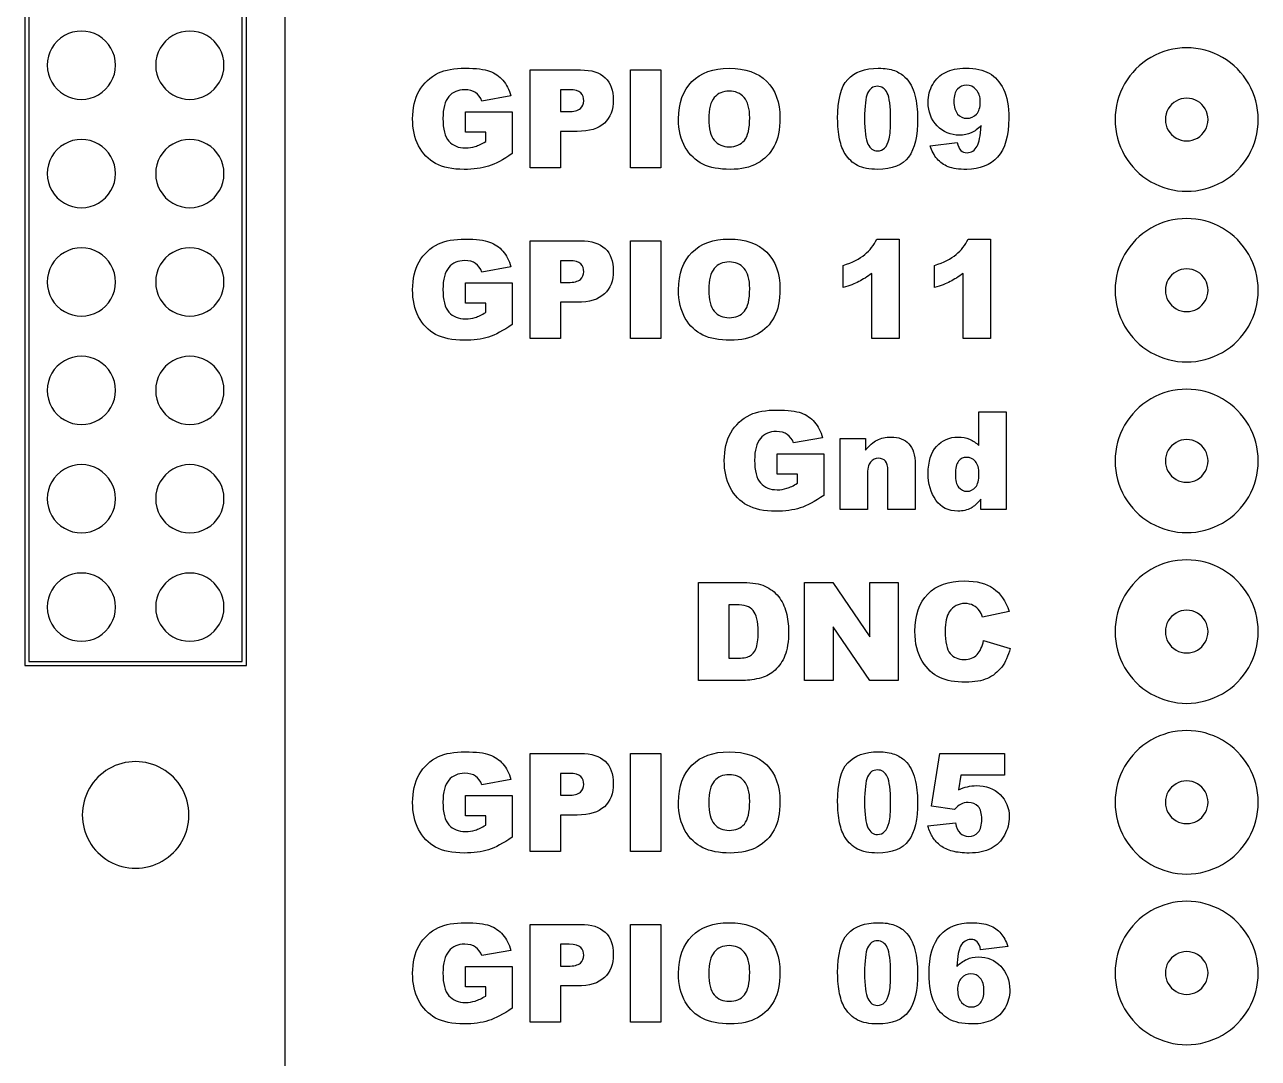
# Model space of a CAD drawing. Extents: x 34 to 201, y -57 to 34.
# Drawn here: x 86.41 to 115.32, y -35.71 to -11.49 of the extents above; entities that cross this region are included whole.
import ezdxf

# ---------------------------------------------------------------- set-up
doc = ezdxf.new("R2010")
doc.units = 0
for name, color, linetype in [('Innter Cuts', 7, 'CONTINUOUS'), ('Line Etch', 7, 'CONTINUOUS'), ('Text Etch', 7, 'CONTINUOUS')]:
    doc.layers.add(name, color=color, linetype=linetype)

msp = doc.modelspace()

# ---------------------------------------------------------------- linework, layer by layer
at = {"layer": 'Innter Cuts', "color": 3}
msp.add_lwpolyline([(90.264, -30.01), (90.264, -30.01)], close=True, dxfattribs=at)
for points in [[(89.639, -28.927), (89.252, -28.704), (88.776, -28.704), (88.389, -28.927)], [(88.389, -28.927), (88.002, -29.15), (87.764, -29.563), (87.764, -30.01)], [(90.264, -30.01), (90.264, -29.563), (90.026, -29.15), (89.639, -28.927)], [(87.764, -30.01), (87.764, -30.456), (88.002, -30.869), (88.389, -31.092)], [(89.639, -31.092), (90.026, -30.869), (90.264, -30.456), (90.264, -30.01)], [(88.389, -31.092), (88.776, -31.315), (89.252, -31.315), (89.639, -31.092)]]:
    msp.add_open_spline(points, degree=3, dxfattribs=at)
at = {"layer": 'Line Etch', "color": 7}
for points in [[(91.614, 24.49), (86.914, 24.49), (86.414, 23.99), (86.414, -26.51), (91.614, -26.51)], [(86.514, 24.39), (86.514, -26.41), (91.514, -26.41), (91.514, 24.39)], [(88.544, -12.44), (88.544, -12.44)], [(91.084, -12.44), (91.084, -12.44)], [(114.142, -13.713), (114.142, -13.713)], [(115.319, -13.713), (115.319, -13.713)], [(88.544, -14.98), (88.544, -14.98)], [(91.084, -14.98), (91.084, -14.98)], [(88.544, -17.52), (88.544, -17.52)], [(91.084, -17.52), (91.084, -17.52)], [(114.142, -17.713), (114.142, -17.713)], [(115.319, -17.713), (115.319, -17.713)], [(88.544, -20.06), (88.544, -20.06)], [(91.084, -20.06), (91.084, -20.06)], [(114.142, -21.713), (114.142, -21.713)], [(115.319, -21.713), (115.319, -21.713)], [(88.544, -22.6), (88.544, -22.6)], [(91.084, -22.6), (91.084, -22.6)], [(88.544, -25.14), (88.544, -25.14)], [(91.084, -25.14), (91.084, -25.14)], [(114.142, -25.713), (114.142, -25.713)], [(115.319, -25.713), (115.319, -25.713)], [(114.142, -29.713), (114.142, -29.713)], [(115.319, -29.713), (115.319, -29.713)], [(114.142, -33.713), (114.142, -33.713)], [(115.319, -33.713), (115.319, -33.713)]]:
    msp.add_lwpolyline(points, close=True, dxfattribs=at)
for points in [[(92.514, -50.51), (92.514, -50.51), (92.514, 28.49), (92.514, 28.49)], [(87.344, -11.747), (87.096, -11.89), (86.944, -12.154), (86.944, -12.44)], [(88.144, -11.747), (87.896, -11.604), (87.591, -11.604), (87.344, -11.747)], [(88.544, -12.44), (88.544, -12.154), (88.391, -11.89), (88.144, -11.747)], [(89.884, -11.747), (89.636, -11.89), (89.484, -12.154), (89.484, -12.44)], [(90.684, -11.747), (90.436, -11.604), (90.131, -11.604), (89.884, -11.747)], [(91.084, -12.44), (91.084, -12.154), (90.931, -11.89), (90.684, -11.747)], [(114.481, -12.258), (113.962, -11.957), (113.322, -11.957), (112.802, -12.258)], [(112.802, -12.258), (112.283, -12.558), (111.963, -13.113), (111.964, -13.713)], [(115.319, -13.713), (115.32, -13.113), (115.001, -12.558), (114.481, -12.258)], [(86.944, -12.44), (86.944, -12.725), (87.096, -12.989), (87.344, -13.132)], [(88.144, -13.132), (88.391, -12.989), (88.544, -12.725), (88.544, -12.44)], [(89.484, -12.44), (89.484, -12.725), (89.636, -12.989), (89.884, -13.132)], [(90.684, -13.132), (90.931, -12.989), (91.084, -12.725), (91.084, -12.44)], [(87.344, -13.132), (87.591, -13.275), (87.896, -13.275), (88.144, -13.132)], [(89.884, -13.132), (90.131, -13.275), (90.436, -13.275), (90.684, -13.132)], [(113.392, -13.28), (113.237, -13.369), (113.142, -13.534), (113.142, -13.713)], [(113.892, -13.28), (113.737, -13.19), (113.546, -13.19), (113.392, -13.28)], [(114.142, -13.713), (114.142, -13.534), (114.047, -13.369), (113.892, -13.28)], [(111.964, -13.713), (111.963, -14.313), (112.283, -14.868), (112.802, -15.169)], [(113.142, -13.713), (113.142, -13.892), (113.237, -14.057), (113.392, -14.147)], [(113.892, -14.147), (114.047, -14.057), (114.142, -13.892), (114.142, -13.713)], [(114.481, -15.169), (115.001, -14.868), (115.32, -14.313), (115.319, -13.713)], [(88.144, -14.287), (87.896, -14.144), (87.591, -14.144), (87.344, -14.287)], [(90.684, -14.287), (90.436, -14.144), (90.131, -14.144), (89.884, -14.287)], [(113.392, -14.147), (113.546, -14.236), (113.737, -14.236), (113.892, -14.147)], [(87.344, -14.287), (87.096, -14.43), (86.944, -14.694), (86.944, -14.98)], [(88.544, -14.98), (88.544, -14.694), (88.391, -14.43), (88.144, -14.287)], [(89.884, -14.287), (89.636, -14.43), (89.484, -14.694), (89.484, -14.98)], [(91.084, -14.98), (91.084, -14.694), (90.931, -14.43), (90.684, -14.287)], [(86.944, -14.98), (86.944, -15.265), (87.096, -15.529), (87.344, -15.672)], [(88.144, -15.672), (88.391, -15.529), (88.544, -15.265), (88.544, -14.98)], [(89.484, -14.98), (89.484, -15.265), (89.636, -15.529), (89.884, -15.672)], [(90.684, -15.672), (90.931, -15.529), (91.084, -15.265), (91.084, -14.98)], [(112.802, -15.169), (113.322, -15.469), (113.962, -15.469), (114.481, -15.169)], [(87.344, -15.672), (87.591, -15.815), (87.896, -15.815), (88.144, -15.672)], [(89.884, -15.672), (90.131, -15.815), (90.436, -15.815), (90.684, -15.672)], [(114.481, -16.258), (113.962, -15.957), (113.322, -15.957), (112.802, -16.258)], [(112.802, -16.258), (112.283, -16.558), (111.963, -17.113), (111.964, -17.713)], [(115.319, -17.713), (115.32, -17.113), (115.001, -16.558), (114.481, -16.258)], [(88.144, -16.827), (87.896, -16.684), (87.591, -16.684), (87.344, -16.827)], [(90.684, -16.827), (90.436, -16.684), (90.131, -16.684), (89.884, -16.827)], [(87.344, -16.827), (87.096, -16.97), (86.944, -17.234), (86.944, -17.52)], [(88.544, -17.52), (88.544, -17.234), (88.391, -16.97), (88.144, -16.827)], [(89.884, -16.827), (89.636, -16.97), (89.484, -17.234), (89.484, -17.52)], [(91.084, -17.52), (91.084, -17.234), (90.931, -16.97), (90.684, -16.827)], [(113.392, -17.28), (113.237, -17.369), (113.142, -17.534), (113.142, -17.713)], [(113.892, -17.28), (113.737, -17.19), (113.546, -17.19), (113.392, -17.28)], [(114.142, -17.713), (114.142, -17.534), (114.047, -17.369), (113.892, -17.28)], [(86.944, -17.52), (86.944, -17.805), (87.096, -18.069), (87.344, -18.212)], [(88.144, -18.212), (88.391, -18.069), (88.544, -17.805), (88.544, -17.52)], [(89.484, -17.52), (89.484, -17.805), (89.636, -18.069), (89.884, -18.212)], [(90.684, -18.212), (90.931, -18.069), (91.084, -17.805), (91.084, -17.52)], [(111.964, -17.713), (111.963, -18.313), (112.283, -18.868), (112.802, -19.169)], [(113.142, -17.713), (113.142, -17.892), (113.237, -18.057), (113.392, -18.147)], [(113.892, -18.147), (114.047, -18.057), (114.142, -17.892), (114.142, -17.713)], [(114.481, -19.169), (115.001, -18.868), (115.32, -18.313), (115.319, -17.713)], [(113.392, -18.147), (113.546, -18.236), (113.737, -18.236), (113.892, -18.147)], [(87.344, -18.212), (87.591, -18.355), (87.896, -18.355), (88.144, -18.212)], [(89.884, -18.212), (90.131, -18.355), (90.436, -18.355), (90.684, -18.212)], [(87.344, -19.367), (87.096, -19.51), (86.944, -19.774), (86.944, -20.06)], [(88.144, -19.367), (87.896, -19.224), (87.591, -19.224), (87.344, -19.367)], [(88.544, -20.06), (88.544, -19.774), (88.391, -19.51), (88.144, -19.367)], [(89.884, -19.367), (89.636, -19.51), (89.484, -19.774), (89.484, -20.06)], [(90.684, -19.367), (90.436, -19.224), (90.131, -19.224), (89.884, -19.367)], [(91.084, -20.06), (91.084, -19.774), (90.931, -19.51), (90.684, -19.367)], [(112.802, -19.169), (113.322, -19.469), (113.962, -19.469), (114.481, -19.169)], [(86.944, -20.06), (86.944, -20.345), (87.096, -20.609), (87.344, -20.752)], [(88.144, -20.752), (88.391, -20.609), (88.544, -20.345), (88.544, -20.06)], [(89.484, -20.06), (89.484, -20.345), (89.636, -20.609), (89.884, -20.752)], [(90.684, -20.752), (90.931, -20.609), (91.084, -20.345), (91.084, -20.06)], [(114.481, -20.258), (113.962, -19.957), (113.322, -19.957), (112.802, -20.258)], [(112.802, -20.258), (112.283, -20.558), (111.963, -21.113), (111.964, -21.713)], [(115.319, -21.713), (115.32, -21.113), (115.001, -20.558), (114.481, -20.258)], [(87.344, -20.752), (87.591, -20.895), (87.896, -20.895), (88.144, -20.752)], [(89.884, -20.752), (90.131, -20.895), (90.436, -20.895), (90.684, -20.752)], [(113.392, -21.28), (113.237, -21.369), (113.142, -21.534), (113.142, -21.713)], [(113.892, -21.28), (113.737, -21.19), (113.546, -21.19), (113.392, -21.28)], [(114.142, -21.713), (114.142, -21.534), (114.047, -21.369), (113.892, -21.28)], [(87.344, -21.907), (87.096, -22.05), (86.944, -22.314), (86.944, -22.6)], [(88.144, -21.907), (87.896, -21.764), (87.591, -21.764), (87.344, -21.907)], [(88.544, -22.6), (88.544, -22.314), (88.391, -22.05), (88.144, -21.907)], [(89.884, -21.907), (89.636, -22.05), (89.484, -22.314), (89.484, -22.6)], [(90.684, -21.907), (90.436, -21.764), (90.131, -21.764), (89.884, -21.907)], [(91.084, -22.6), (91.084, -22.314), (90.931, -22.05), (90.684, -21.907)], [(111.964, -21.713), (111.963, -22.313), (112.283, -22.868), (112.802, -23.169)], [(113.142, -21.713), (113.142, -21.892), (113.237, -22.057), (113.392, -22.147)], [(113.892, -22.147), (114.047, -22.057), (114.142, -21.892), (114.142, -21.713)], [(114.481, -23.169), (115.001, -22.868), (115.32, -22.313), (115.319, -21.713)], [(113.392, -22.147), (113.546, -22.236), (113.737, -22.236), (113.892, -22.147)], [(86.944, -22.6), (86.944, -22.885), (87.096, -23.149), (87.344, -23.292)], [(88.144, -23.292), (88.391, -23.149), (88.544, -22.885), (88.544, -22.6)], [(89.484, -22.6), (89.484, -22.885), (89.636, -23.149), (89.884, -23.292)], [(90.684, -23.292), (90.931, -23.149), (91.084, -22.885), (91.084, -22.6)], [(87.344, -23.292), (87.591, -23.435), (87.896, -23.435), (88.144, -23.292)], [(89.884, -23.292), (90.131, -23.435), (90.436, -23.435), (90.684, -23.292)], [(112.802, -23.169), (113.322, -23.469), (113.962, -23.469), (114.481, -23.169)], [(114.481, -24.258), (113.962, -23.957), (113.322, -23.957), (112.802, -24.258)], [(112.802, -24.258), (112.283, -24.558), (111.963, -25.113), (111.964, -25.713)], [(115.319, -25.713), (115.32, -25.113), (115.001, -24.558), (114.481, -24.258)], [(87.344, -24.447), (87.096, -24.59), (86.944, -24.854), (86.944, -25.14)], [(88.144, -24.447), (87.896, -24.304), (87.591, -24.304), (87.344, -24.447)], [(88.544, -25.14), (88.544, -24.854), (88.391, -24.59), (88.144, -24.447)], [(89.884, -24.447), (89.636, -24.59), (89.484, -24.854), (89.484, -25.14)], [(90.684, -24.447), (90.436, -24.304), (90.131, -24.304), (89.884, -24.447)], [(91.084, -25.14), (91.084, -24.854), (90.931, -24.59), (90.684, -24.447)], [(86.944, -25.14), (86.944, -25.425), (87.096, -25.689), (87.344, -25.832)], [(88.144, -25.832), (88.391, -25.689), (88.544, -25.425), (88.544, -25.14)], [(89.484, -25.14), (89.484, -25.425), (89.636, -25.689), (89.884, -25.832)], [(90.684, -25.832), (90.931, -25.689), (91.084, -25.425), (91.084, -25.14)], [(113.392, -25.28), (113.237, -25.369), (113.142, -25.534), (113.142, -25.713)], [(113.892, -25.28), (113.737, -25.19), (113.546, -25.19), (113.392, -25.28)], [(114.142, -25.713), (114.142, -25.534), (114.047, -25.369), (113.892, -25.28)], [(111.964, -25.713), (111.963, -26.313), (112.283, -26.868), (112.802, -27.169)], [(113.142, -25.713), (113.142, -25.892), (113.237, -26.057), (113.392, -26.147)], [(113.892, -26.147), (114.047, -26.057), (114.142, -25.892), (114.142, -25.713)], [(114.481, -27.169), (115.001, -26.868), (115.32, -26.313), (115.319, -25.713)], [(87.344, -25.832), (87.591, -25.975), (87.896, -25.975), (88.144, -25.832)], [(89.884, -25.832), (90.131, -25.975), (90.436, -25.975), (90.684, -25.832)], [(113.392, -26.147), (113.546, -26.236), (113.737, -26.236), (113.892, -26.147)], [(112.802, -27.169), (113.322, -27.469), (113.962, -27.469), (114.481, -27.169)], [(114.481, -28.258), (113.962, -27.957), (113.322, -27.957), (112.802, -28.258)], [(112.802, -28.258), (112.283, -28.558), (111.963, -29.113), (111.964, -29.713)], [(115.319, -29.713), (115.32, -29.113), (115.001, -28.558), (114.481, -28.258)], [(113.892, -29.28), (113.737, -29.19), (113.546, -29.19), (113.392, -29.28)], [(113.392, -29.28), (113.237, -29.369), (113.142, -29.534), (113.142, -29.713)], [(114.142, -29.713), (114.142, -29.534), (114.047, -29.369), (113.892, -29.28)], [(111.964, -29.713), (111.963, -30.313), (112.283, -30.868), (112.802, -31.169)], [(113.142, -29.713), (113.142, -29.892), (113.237, -30.057), (113.392, -30.147)], [(113.892, -30.147), (114.047, -30.057), (114.142, -29.892), (114.142, -29.713)], [(114.481, -31.169), (115.001, -30.868), (115.32, -30.313), (115.319, -29.713)], [(113.392, -30.147), (113.546, -30.236), (113.737, -30.236), (113.892, -30.147)], [(112.802, -31.169), (113.322, -31.469), (113.962, -31.469), (114.481, -31.169)], [(114.481, -32.258), (113.962, -31.957), (113.322, -31.957), (112.802, -32.258)], [(112.802, -32.258), (112.283, -32.558), (111.963, -33.113), (111.964, -33.713)], [(115.319, -33.713), (115.32, -33.113), (115.001, -32.558), (114.481, -32.258)], [(113.892, -33.28), (113.737, -33.19), (113.546, -33.19), (113.392, -33.28)], [(113.392, -33.28), (113.237, -33.369), (113.142, -33.534), (113.142, -33.713)], [(114.142, -33.713), (114.142, -33.534), (114.047, -33.369), (113.892, -33.28)], [(111.964, -33.713), (111.963, -34.313), (112.283, -34.868), (112.802, -35.169)], [(113.142, -33.713), (113.142, -33.892), (113.237, -34.057), (113.392, -34.147)], [(113.892, -34.147), (114.047, -34.057), (114.142, -33.892), (114.142, -33.713)], [(114.481, -35.169), (115.001, -34.868), (115.32, -34.313), (115.319, -33.713)], [(113.392, -34.147), (113.546, -34.236), (113.737, -34.236), (113.892, -34.147)], [(112.802, -35.169), (113.322, -35.469), (113.962, -35.469), (114.481, -35.169)]]:
    msp.add_open_spline(points, degree=3, dxfattribs=at)
at = {"layer": 'Text Etch', "color": 7}
for points in [[(98.26, -12.549), (99.438, -12.549)], [(99.36, -13.991), (98.972, -13.991), (98.972, -14.842), (98.26, -14.842), (98.26, -12.549)], [(97.808, -13.159), (97.124, -13.281)], [(99.174, -13.015), (98.972, -13.015), (98.972, -13.527)], [(96.744, -14.012), (96.744, -13.534), (97.839, -13.534), (97.839, -14.512)], [(98.972, -13.527), (99.146, -13.527)], [(97.218, -14.227), (97.218, -14.012), (96.744, -14.012)], [(107.631, -14.328), (108.265, -14.248)], [(98.26, -16.554), (99.438, -16.554)], [(99.36, -17.996), (98.972, -17.996), (98.972, -18.847), (98.26, -18.847), (98.26, -16.554)], [(106.907, -16.515), (106.907, -18.847), (106.262, -18.847), (106.262, -17.319)], [(106.38, -16.515), (106.907, -16.515)], [(109.047, -16.515), (109.047, -18.847), (108.403, -18.847), (108.403, -17.319)], [(108.52, -16.515), (109.047, -16.515)], [(99.174, -17.02), (98.972, -17.02), (98.972, -17.532)], [(97.808, -17.164), (97.124, -17.286)], [(105.593, -17.652), (105.593, -17.13)], [(107.733, -17.652), (107.733, -17.13)], [(96.744, -18.017), (96.744, -17.539), (97.839, -17.539), (97.839, -18.517)], [(98.972, -17.532), (99.146, -17.532)], [(97.218, -18.233), (97.218, -18.017), (96.744, -18.017)], [(108.77, -21.354), (108.77, -20.559), (109.413, -20.559)], [(109.413, -20.559), (109.413, -22.852), (108.817, -22.852), (108.817, -22.607)], [(105.111, -21.169), (104.427, -21.291)], [(105.524, -21.191), (106.117, -21.191), (106.117, -21.462)], [(106.161, -22.054), (106.161, -22.852), (105.524, -22.852), (105.524, -21.191)], [(104.047, -22.022), (104.047, -21.545), (105.142, -21.545), (105.142, -22.522)], [(107.281, -21.796), (107.281, -22.852), (106.641, -22.852), (106.641, -21.939)], [(104.521, -22.238), (104.521, -22.022), (104.047, -22.022)], [(102.203, -24.564), (103.256, -24.564)], [(103.256, -26.858), (102.203, -26.858), (102.203, -24.564)], [(102.911, -25.083), (102.911, -26.337), (103.085, -26.337)], [(103.088, -25.083), (102.911, -25.083)], [(109.482, -25.238), (108.856, -25.378)], [(108.883, -25.92), (109.504, -26.108)], [(98.26, -28.569), (99.438, -28.569)], [(99.36, -30.012), (98.972, -30.012), (98.972, -30.863), (98.26, -30.863), (98.26, -28.569)], [(108.202, -29.88), (107.66, -29.802), (107.861, -28.569)], [(107.861, -28.569), (109.374, -28.569), (109.374, -29.078), (108.35, -29.078), (108.295, -29.422)], [(97.808, -29.179), (97.124, -29.301)], [(99.174, -29.035), (98.972, -29.035), (98.972, -29.547)], [(96.744, -30.032), (96.744, -29.555), (97.839, -29.555), (97.839, -30.532)], [(98.972, -29.547), (99.146, -29.547)], [(97.218, -30.248), (97.218, -30.032), (96.744, -30.032)], [(107.577, -30.268), (108.221, -30.198)], [(98.26, -32.574), (99.438, -32.574)], [(99.36, -34.017), (98.972, -34.017), (98.972, -34.868), (98.26, -34.868), (98.26, -32.574)], [(97.808, -33.184), (97.124, -33.306)], [(99.174, -33.04), (98.972, -33.04), (98.972, -33.552)], [(109.448, -33.09), (108.814, -33.169)], [(96.744, -34.037), (96.744, -33.56), (97.839, -33.56), (97.839, -34.538)], [(98.972, -33.552), (99.146, -33.552)], [(97.218, -34.253), (97.218, -34.037), (96.744, -34.037)]]:
    msp.add_lwpolyline(points, dxfattribs=at)
for points in [[(100.607, -12.549), (101.317, -12.549), (101.317, -14.842), (100.607, -14.842)], [(108.805, -13.304), (108.805, -13.304)], [(101.735, -13.697), (101.735, -13.697)], [(102.444, -13.7), (102.444, -13.7)], [(105.463, -13.686), (105.463, -13.686)], [(106.095, -13.688), (106.095, -13.688)], [(107.631, -14.328), (107.631, -14.328)], [(100.607, -16.554), (101.317, -16.554), (101.317, -18.847), (100.607, -18.847)], [(101.735, -17.702), (101.735, -17.702)], [(102.444, -17.705), (102.444, -17.705)], [(108.775, -22.017), (108.775, -22.017)], [(104.689, -24.564), (105.35, -24.564), (106.214, -25.833), (106.214, -24.564), (106.882, -24.564), (106.882, -26.858), (106.214, -26.858), (105.355, -25.598), (105.355, -26.858), (104.689, -26.858)], [(108.883, -25.92), (108.883, -25.92)], [(100.607, -28.569), (101.317, -28.569), (101.317, -30.863), (100.607, -30.863)], [(101.735, -29.717), (101.735, -29.717)], [(102.444, -29.72), (102.444, -29.72)], [(105.463, -29.706), (105.463, -29.706)], [(106.095, -29.708), (106.095, -29.708)], [(100.607, -32.574), (101.317, -32.574), (101.317, -34.868), (100.607, -34.868)], [(109.448, -33.09), (109.448, -33.09)], [(101.735, -33.722), (101.735, -33.722)], [(102.444, -33.725), (102.444, -33.725)], [(105.463, -33.712), (105.463, -33.712)], [(106.095, -33.713), (106.095, -33.713)], [(108.274, -34.112), (108.274, -34.112)]]:
    msp.add_lwpolyline(points, close=True, dxfattribs=at)
for points in [[(95.658, -13.043), (95.762, -12.857), (95.913, -12.717), (96.112, -12.621)], [(96.112, -12.621), (96.268, -12.547), (96.477, -12.51), (96.739, -12.51)], [(96.739, -12.51), (96.993, -12.51), (97.182, -12.533), (97.307, -12.578)], [(97.307, -12.578), (97.434, -12.624), (97.538, -12.696), (97.62, -12.793)], [(99.438, -12.549), (99.695, -12.549), (99.887, -12.61), (100.014, -12.732)], [(102.048, -12.822), (102.256, -12.614), (102.547, -12.51), (102.919, -12.51)], [(102.919, -12.51), (103.301, -12.51), (103.595, -12.612), (103.802, -12.818)], [(105.698, -12.771), (105.855, -12.597), (106.095, -12.51), (106.416, -12.51)], [(106.416, -12.51), (106.57, -12.51), (106.697, -12.529), (106.796, -12.567)], [(106.796, -12.567), (106.895, -12.605), (106.976, -12.655), (107.038, -12.716)], [(107.038, -12.716), (107.101, -12.777), (107.15, -12.841), (107.186, -12.909)], [(107.691, -12.89), (107.763, -12.765), (107.862, -12.67), (107.988, -12.607)], [(107.988, -12.607), (108.114, -12.542), (108.273, -12.51), (108.464, -12.51)], [(108.464, -12.51), (108.693, -12.51), (108.877, -12.549), (109.016, -12.628)], [(109.016, -12.628), (109.155, -12.707), (109.265, -12.832), (109.348, -13.004)], [(97.62, -12.793), (97.704, -12.889), (97.766, -13.011), (97.808, -13.159)], [(100.014, -12.732), (100.142, -12.854), (100.206, -13.027), (100.206, -13.253)], [(101.735, -13.697), (101.735, -13.323), (101.839, -13.031), (102.048, -12.822)], [(103.802, -12.818), (104.008, -13.022), (104.111, -13.309), (104.111, -13.678)], [(105.463, -13.686), (105.463, -13.25), (105.541, -12.945), (105.698, -12.771)], [(106.394, -12.934), (106.289, -12.934), (106.212, -12.988), (106.166, -13.095)], [(106.626, -13.092), (106.574, -12.987), (106.497, -12.934), (106.394, -12.934)], [(107.186, -12.909), (107.222, -12.975), (107.251, -13.054), (107.273, -13.143)], [(107.583, -13.306), (107.583, -13.154), (107.619, -13.015), (107.691, -12.89)], [(108.271, -13.002), (108.216, -13.066), (108.188, -13.161), (108.188, -13.289)], [(108.482, -12.907), (108.398, -12.907), (108.328, -12.939), (108.271, -13.002)], [(108.711, -13.013), (108.648, -12.942), (108.572, -12.907), (108.482, -12.907)], [(109.348, -13.004), (109.431, -13.175), (109.473, -13.401), (109.473, -13.683)], [(95.504, -13.696), (95.504, -13.445), (95.555, -13.228), (95.658, -13.043)], [(96.351, -13.176), (96.26, -13.284), (96.214, -13.454), (96.214, -13.688)], [(96.724, -13.013), (96.568, -13.013), (96.444, -13.068), (96.351, -13.176)], [(96.98, -13.082), (96.914, -13.036), (96.828, -13.013), (96.724, -13.013)], [(97.124, -13.281), (97.096, -13.194), (97.048, -13.128), (96.98, -13.082)], [(99.444, -13.09), (99.396, -13.04), (99.306, -13.015), (99.174, -13.015)], [(99.434, -13.456), (99.489, -13.408), (99.516, -13.347), (99.516, -13.273)], [(99.516, -13.273), (99.516, -13.201), (99.492, -13.14), (99.444, -13.09)], [(100.206, -13.253), (100.206, -13.484), (100.136, -13.665), (99.997, -13.796)], [(102.573, -13.198), (102.487, -13.299), (102.444, -13.466), (102.444, -13.7)], [(102.918, -13.046), (102.775, -13.046), (102.66, -13.097), (102.573, -13.198)], [(103.271, -13.196), (103.185, -13.096), (103.067, -13.046), (102.918, -13.046)], [(103.403, -13.669), (103.403, -13.453), (103.359, -13.295), (103.271, -13.196)], [(106.166, -13.095), (106.119, -13.202), (106.095, -13.399), (106.095, -13.688)], [(106.704, -13.705), (106.704, -13.401), (106.678, -13.196), (106.626, -13.092)], [(107.273, -13.143), (107.316, -13.314), (107.337, -13.493), (107.337, -13.678)], [(108.188, -13.289), (108.188, -13.417), (108.217, -13.515), (108.274, -13.583)], [(108.805, -13.304), (108.805, -13.18), (108.773, -13.083), (108.711, -13.013)], [(99.146, -13.527), (99.282, -13.527), (99.378, -13.503), (99.434, -13.456)], [(107.794, -13.86), (107.653, -13.714), (107.583, -13.529), (107.583, -13.306)], [(108.274, -13.583), (108.333, -13.651), (108.405, -13.684), (108.492, -13.684)], [(108.492, -13.684), (108.582, -13.684), (108.656, -13.652), (108.716, -13.586)], [(108.716, -13.586), (108.775, -13.52), (108.805, -13.426), (108.805, -13.304)], [(95.644, -14.328), (95.55, -14.144), (95.504, -13.933), (95.504, -13.696)], [(96.214, -13.688), (96.214, -13.936), (96.26, -14.113), (96.353, -14.22)], [(99.997, -13.796), (99.858, -13.926), (99.646, -13.991), (99.36, -13.991)], [(101.893, -14.367), (101.788, -14.188), (101.735, -13.965), (101.735, -13.697)], [(102.444, -13.7), (102.444, -13.932), (102.486, -14.098), (102.572, -14.199)], [(103.277, -14.202), (103.361, -14.103), (103.403, -13.925), (103.403, -13.669)], [(104.111, -13.678), (104.111, -13.946), (104.066, -14.166), (103.975, -14.338)], [(105.508, -14.173), (105.478, -14.026), (105.463, -13.863), (105.463, -13.686)], [(106.095, -13.688), (106.095, -13.98), (106.121, -14.18), (106.172, -14.287)], [(106.669, -14.164), (106.692, -14.066), (106.704, -13.913), (106.704, -13.705)], [(107.337, -13.678), (107.337, -14.094), (107.267, -14.399), (107.126, -14.592)], [(108.315, -14.079), (108.11, -14.079), (107.936, -14.006), (107.794, -13.86)], [(108.828, -13.852), (108.752, -13.93), (108.674, -13.987), (108.594, -14.024)], [(108.734, -14.335), (108.776, -14.259), (108.807, -14.098), (108.828, -13.852)], [(109.473, -13.683), (109.473, -14.097), (109.386, -14.401), (109.212, -14.593)], [(106.564, -14.38), (106.612, -14.334), (106.647, -14.262), (106.669, -14.164)], [(108.594, -14.024), (108.513, -14.06), (108.42, -14.079), (108.315, -14.079)], [(96.043, -14.742), (95.872, -14.649), (95.739, -14.511), (95.644, -14.328)], [(96.353, -14.22), (96.447, -14.326), (96.577, -14.379), (96.744, -14.379)], [(96.744, -14.379), (96.823, -14.379), (96.899, -14.368), (96.971, -14.345)], [(96.971, -14.345), (97.043, -14.322), (97.125, -14.283), (97.218, -14.227)], [(102.304, -14.758), (102.135, -14.675), (101.998, -14.545), (101.893, -14.367)], [(102.572, -14.199), (102.658, -14.3), (102.776, -14.351), (102.924, -14.351)], [(102.924, -14.351), (103.076, -14.351), (103.194, -14.301), (103.277, -14.202)], [(103.975, -14.338), (103.886, -14.51), (103.755, -14.643), (103.584, -14.739)], [(105.638, -14.518), (105.583, -14.434), (105.54, -14.319), (105.508, -14.173)], [(106.172, -14.287), (106.224, -14.394), (106.299, -14.447), (106.397, -14.447)], [(106.397, -14.447), (106.462, -14.447), (106.518, -14.424), (106.564, -14.38)], [(107.793, -14.633), (107.723, -14.551), (107.669, -14.45), (107.631, -14.328)], [(108.265, -14.248), (108.282, -14.336), (108.31, -14.399), (108.35, -14.435)], [(108.35, -14.435), (108.389, -14.472), (108.438, -14.49), (108.495, -14.49)], [(108.495, -14.49), (108.597, -14.49), (108.677, -14.439), (108.734, -14.335)], [(96.71, -14.881), (96.438, -14.881), (96.215, -14.835), (96.043, -14.742)], [(97.839, -14.512), (97.63, -14.655), (97.444, -14.753), (97.282, -14.805)], [(103.584, -14.739), (103.414, -14.834), (103.202, -14.881), (102.947, -14.881)], [(105.931, -14.789), (105.812, -14.728), (105.714, -14.637), (105.638, -14.518)], [(107.126, -14.592), (106.985, -14.785), (106.743, -14.881), (106.399, -14.881)], [(108.055, -14.819), (107.95, -14.776), (107.862, -14.714), (107.793, -14.633)], [(109.212, -14.593), (109.037, -14.785), (108.796, -14.881), (108.487, -14.881)], [(97.282, -14.805), (97.122, -14.856), (96.931, -14.881), (96.71, -14.881)], [(102.947, -14.881), (102.689, -14.881), (102.474, -14.84), (102.304, -14.758)], [(106.399, -14.881), (106.206, -14.881), (106.05, -14.851), (105.931, -14.789)], [(108.487, -14.881), (108.305, -14.881), (108.161, -14.86), (108.055, -14.819)], [(95.658, -17.048), (95.762, -16.863), (95.913, -16.722), (96.112, -16.626)], [(96.112, -16.626), (96.268, -16.552), (96.477, -16.515), (96.739, -16.515)], [(96.739, -16.515), (96.993, -16.515), (97.182, -16.538), (97.307, -16.584)], [(97.307, -16.584), (97.434, -16.629), (97.538, -16.701), (97.62, -16.798)], [(99.438, -16.554), (99.695, -16.554), (99.887, -16.615), (100.014, -16.737)], [(100.014, -16.737), (100.142, -16.859), (100.206, -17.033), (100.206, -17.258)], [(102.048, -16.828), (102.256, -16.619), (102.547, -16.515), (102.919, -16.515)], [(102.919, -16.515), (103.301, -16.515), (103.595, -16.617), (103.802, -16.823)], [(106.098, -16.878), (106.218, -16.78), (106.312, -16.659), (106.38, -16.515)], [(108.238, -16.878), (108.358, -16.78), (108.452, -16.659), (108.52, -16.515)], [(95.504, -17.701), (95.504, -17.45), (95.555, -17.233), (95.658, -17.048)], [(96.724, -17.018), (96.568, -17.018), (96.444, -17.073), (96.351, -17.181)], [(96.98, -17.087), (96.914, -17.041), (96.828, -17.018), (96.724, -17.018)], [(97.62, -16.798), (97.704, -16.894), (97.766, -17.016), (97.808, -17.164)], [(99.444, -17.095), (99.396, -17.045), (99.306, -17.02), (99.174, -17.02)], [(101.735, -17.702), (101.735, -17.328), (101.839, -17.036), (102.048, -16.828)], [(102.918, -17.051), (102.775, -17.051), (102.66, -17.102), (102.573, -17.203)], [(103.271, -17.201), (103.185, -17.101), (103.067, -17.051), (102.918, -17.051)], [(103.802, -16.823), (104.008, -17.027), (104.111, -17.314), (104.111, -17.683)], [(105.593, -17.13), (105.81, -17.06), (105.978, -16.976), (106.098, -16.878)], [(107.733, -17.13), (107.95, -17.06), (108.118, -16.976), (108.238, -16.878)], [(96.351, -17.181), (96.26, -17.289), (96.214, -17.459), (96.214, -17.693)], [(97.124, -17.286), (97.096, -17.199), (97.048, -17.133), (96.98, -17.087)], [(99.434, -17.461), (99.489, -17.413), (99.516, -17.352), (99.516, -17.278)], [(99.516, -17.278), (99.516, -17.206), (99.492, -17.145), (99.444, -17.095)], [(100.206, -17.258), (100.206, -17.489), (100.136, -17.67), (99.997, -17.801)], [(102.573, -17.203), (102.487, -17.304), (102.444, -17.472), (102.444, -17.705)], [(103.403, -17.674), (103.403, -17.458), (103.359, -17.3), (103.271, -17.201)], [(106.262, -17.319), (106.158, -17.398), (106.057, -17.462), (105.959, -17.511)], [(108.403, -17.319), (108.298, -17.398), (108.197, -17.462), (108.099, -17.511)], [(99.146, -17.532), (99.282, -17.532), (99.378, -17.508), (99.434, -17.461)], [(105.959, -17.511), (105.862, -17.56), (105.74, -17.607), (105.593, -17.652)], [(108.099, -17.511), (108.002, -17.56), (107.88, -17.607), (107.733, -17.652)], [(95.644, -18.333), (95.55, -18.149), (95.504, -17.938), (95.504, -17.701)], [(96.214, -17.693), (96.214, -17.941), (96.26, -18.118), (96.353, -18.225)], [(99.997, -17.801), (99.858, -17.931), (99.646, -17.996), (99.36, -17.996)], [(101.893, -18.372), (101.788, -18.193), (101.735, -17.97), (101.735, -17.702)], [(102.444, -17.705), (102.444, -17.937), (102.486, -18.103), (102.572, -18.204)], [(103.277, -18.207), (103.361, -18.108), (103.403, -17.93), (103.403, -17.674)], [(104.111, -17.683), (104.111, -17.951), (104.066, -18.171), (103.975, -18.344)], [(102.572, -18.204), (102.658, -18.305), (102.776, -18.356), (102.924, -18.356)], [(102.924, -18.356), (103.076, -18.356), (103.194, -18.306), (103.277, -18.207)], [(96.043, -18.747), (95.872, -18.654), (95.739, -18.516), (95.644, -18.333)], [(96.353, -18.225), (96.447, -18.331), (96.577, -18.384), (96.744, -18.384)], [(96.744, -18.384), (96.823, -18.384), (96.899, -18.373), (96.971, -18.35)], [(96.971, -18.35), (97.043, -18.327), (97.125, -18.288), (97.218, -18.233)], [(102.304, -18.763), (102.135, -18.68), (101.998, -18.55), (101.893, -18.372)], [(103.975, -18.344), (103.886, -18.515), (103.755, -18.648), (103.584, -18.744)], [(96.71, -18.886), (96.438, -18.886), (96.215, -18.84), (96.043, -18.747)], [(97.839, -18.517), (97.63, -18.66), (97.444, -18.758), (97.282, -18.81)], [(102.947, -18.886), (102.689, -18.886), (102.474, -18.845), (102.304, -18.763)], [(103.584, -18.744), (103.414, -18.839), (103.202, -18.886), (102.947, -18.886)], [(97.282, -18.81), (97.122, -18.861), (96.931, -18.886), (96.71, -18.886)], [(103.415, -20.631), (103.571, -20.557), (103.78, -20.52), (104.042, -20.52)], [(104.042, -20.52), (104.296, -20.52), (104.485, -20.543), (104.61, -20.589)], [(102.961, -21.053), (103.065, -20.868), (103.216, -20.727), (103.415, -20.631)], [(104.61, -20.589), (104.737, -20.634), (104.841, -20.706), (104.923, -20.803)], [(104.923, -20.803), (105.007, -20.899), (105.069, -21.021), (105.111, -21.169)], [(102.807, -21.706), (102.807, -21.455), (102.858, -21.238), (102.961, -21.053)], [(104.027, -21.024), (103.871, -21.024), (103.747, -21.078), (103.654, -21.186)], [(104.283, -21.092), (104.217, -21.047), (104.131, -21.024), (104.027, -21.024)], [(104.427, -21.291), (104.399, -21.205), (104.351, -21.138), (104.283, -21.092)], [(103.654, -21.186), (103.563, -21.294), (103.517, -21.464), (103.517, -21.698)], [(106.117, -21.462), (106.206, -21.351), (106.295, -21.272), (106.386, -21.225)], [(106.386, -21.225), (106.477, -21.177), (106.587, -21.153), (106.718, -21.153)], [(106.718, -21.153), (106.894, -21.153), (107.032, -21.206), (107.131, -21.311)], [(107.131, -21.311), (107.231, -21.416), (107.281, -21.577), (107.281, -21.796)], [(107.584, -22.005), (107.584, -21.729), (107.65, -21.518), (107.782, -21.372)], [(107.782, -21.372), (107.914, -21.226), (108.082, -21.153), (108.285, -21.153)], [(108.285, -21.153), (108.384, -21.153), (108.474, -21.17), (108.554, -21.204)], [(108.554, -21.204), (108.636, -21.237), (108.708, -21.287), (108.77, -21.354)], [(106.421, -21.652), (106.343, -21.652), (106.281, -21.682), (106.233, -21.74)], [(106.583, -21.718), (106.545, -21.674), (106.49, -21.652), (106.421, -21.652)], [(108.483, -21.629), (108.408, -21.629), (108.346, -21.66), (108.296, -21.721)], [(108.692, -21.726), (108.637, -21.661), (108.567, -21.629), (108.483, -21.629)], [(102.947, -22.338), (102.853, -22.154), (102.807, -21.943), (102.807, -21.706)], [(103.517, -21.698), (103.517, -21.946), (103.563, -22.123), (103.656, -22.23)], [(106.233, -21.74), (106.185, -21.798), (106.161, -21.903), (106.161, -22.054)], [(106.641, -21.939), (106.641, -21.834), (106.622, -21.761), (106.583, -21.718)], [(108.296, -21.721), (108.246, -21.783), (108.221, -21.886), (108.221, -22.031)], [(108.775, -22.017), (108.775, -21.887), (108.747, -21.79), (108.692, -21.726)], [(103.656, -22.23), (103.75, -22.336), (103.88, -22.389), (104.047, -22.389)], [(104.274, -22.355), (104.346, -22.332), (104.428, -22.293), (104.521, -22.238)], [(107.763, -22.632), (107.644, -22.46), (107.584, -22.251), (107.584, -22.005)], [(108.221, -22.031), (108.221, -22.167), (108.247, -22.266), (108.298, -22.33)], [(108.694, -22.328), (108.748, -22.265), (108.775, -22.161), (108.775, -22.017)], [(103.346, -22.752), (103.175, -22.66), (103.042, -22.521), (102.947, -22.338)], [(104.047, -22.389), (104.126, -22.389), (104.202, -22.378), (104.274, -22.355)], [(105.142, -22.522), (104.933, -22.665), (104.747, -22.763), (104.585, -22.815)], [(108.298, -22.33), (108.35, -22.392), (108.414, -22.424), (108.49, -22.424)], [(108.49, -22.424), (108.572, -22.424), (108.64, -22.392), (108.694, -22.328)], [(104.013, -22.892), (103.741, -22.892), (103.518, -22.845), (103.346, -22.752)], [(104.585, -22.815), (104.425, -22.866), (104.234, -22.892), (104.013, -22.892)], [(108.282, -22.89), (108.056, -22.89), (107.883, -22.804), (107.763, -22.632)], [(108.589, -22.818), (108.497, -22.866), (108.395, -22.89), (108.282, -22.89)], [(108.817, -22.607), (108.734, -22.711), (108.658, -22.781), (108.589, -22.818)], [(103.256, -24.564), (103.463, -24.564), (103.631, -24.592), (103.758, -24.648)], [(107.575, -24.832), (107.777, -24.627), (108.063, -24.525), (108.432, -24.525)], [(108.432, -24.525), (108.721, -24.525), (108.948, -24.583), (109.113, -24.7)], [(103.758, -24.648), (103.886, -24.705), (103.992, -24.786), (104.075, -24.891)], [(107.273, -25.706), (107.273, -25.326), (107.374, -25.035), (107.575, -24.832)], [(109.113, -24.7), (109.279, -24.817), (109.402, -24.996), (109.482, -25.238)], [(103.482, -25.218), (103.403, -25.128), (103.272, -25.083), (103.088, -25.083)], [(104.075, -24.891), (104.159, -24.996), (104.219, -25.119), (104.257, -25.259)], [(108.45, -25.055), (108.289, -25.055), (108.166, -25.12), (108.08, -25.249)], [(108.642, -25.099), (108.585, -25.07), (108.521, -25.055), (108.45, -25.055)], [(108.788, -25.224), (108.748, -25.17), (108.699, -25.128), (108.642, -25.099)], [(103.601, -25.717), (103.601, -25.474), (103.562, -25.308), (103.482, -25.218)], [(104.257, -25.259), (104.294, -25.398), (104.313, -25.546), (104.313, -25.703)], [(108.08, -25.249), (108.016, -25.345), (107.983, -25.496), (107.983, -25.701)], [(108.856, -25.378), (108.835, -25.308), (108.812, -25.257), (108.788, -25.224)], [(103.548, -26.116), (103.584, -26.034), (103.601, -25.901), (103.601, -25.717)], [(104.313, -25.703), (104.313, -25.948), (104.285, -26.138), (104.229, -26.274)], [(107.445, -26.407), (107.331, -26.224), (107.273, -25.991), (107.273, -25.706)], [(107.983, -25.701), (107.983, -25.956), (108.022, -26.131), (108.099, -26.225)], [(108.731, -26.252), (108.801, -26.176), (108.852, -26.065), (108.883, -25.92)], [(103.085, -26.337), (103.233, -26.337), (103.338, -26.32), (103.401, -26.288)], [(103.401, -26.288), (103.464, -26.255), (103.513, -26.197), (103.548, -26.116)], [(104.229, -26.274), (104.173, -26.409), (104.096, -26.522), (103.997, -26.613)], [(108.099, -26.225), (108.176, -26.319), (108.285, -26.366), (108.425, -26.366)], [(108.425, -26.366), (108.56, -26.366), (108.662, -26.328), (108.731, -26.252)], [(109.504, -26.108), (109.462, -26.282), (109.397, -26.428), (109.307, -26.545)], [(107.854, -26.79), (107.696, -26.717), (107.56, -26.589), (107.445, -26.407)], [(109.307, -26.545), (109.217, -26.661), (109.106, -26.75), (108.972, -26.809)], [(103.678, -26.795), (103.523, -26.837), (103.382, -26.858), (103.256, -26.858)], [(103.997, -26.613), (103.898, -26.704), (103.792, -26.765), (103.678, -26.795)], [(108.465, -26.898), (108.216, -26.898), (108.012, -26.862), (107.854, -26.79)], [(108.972, -26.809), (108.84, -26.868), (108.671, -26.898), (108.465, -26.898)], [(96.112, -28.641), (96.268, -28.567), (96.477, -28.53), (96.739, -28.53)], [(96.739, -28.53), (96.993, -28.53), (97.182, -28.553), (97.307, -28.599)], [(97.307, -28.599), (97.434, -28.645), (97.538, -28.716), (97.62, -28.813)], [(99.438, -28.569), (99.695, -28.569), (99.887, -28.63), (100.014, -28.752)], [(102.048, -28.843), (102.256, -28.634), (102.547, -28.53), (102.919, -28.53)], [(102.919, -28.53), (103.301, -28.53), (103.595, -28.633), (103.802, -28.838)], [(105.698, -28.791), (105.855, -28.617), (106.095, -28.53), (106.416, -28.53)], [(106.416, -28.53), (106.57, -28.53), (106.697, -28.549), (106.796, -28.588)], [(106.796, -28.588), (106.895, -28.625), (106.976, -28.675), (107.038, -28.736)], [(95.658, -29.063), (95.762, -28.878), (95.913, -28.737), (96.112, -28.641)], [(97.62, -28.813), (97.704, -28.909), (97.766, -29.031), (97.808, -29.179)], [(100.014, -28.752), (100.142, -28.874), (100.206, -29.048), (100.206, -29.273)], [(101.735, -29.717), (101.735, -29.343), (101.839, -29.051), (102.048, -28.843)], [(103.802, -28.838), (104.008, -29.043), (104.111, -29.329), (104.111, -29.699)], [(105.463, -29.706), (105.463, -29.27), (105.541, -28.965), (105.698, -28.791)], [(107.038, -28.736), (107.101, -28.797), (107.15, -28.861), (107.186, -28.929)], [(95.504, -29.716), (95.504, -29.466), (95.555, -29.248), (95.658, -29.063)], [(96.724, -29.034), (96.568, -29.034), (96.444, -29.088), (96.351, -29.196)], [(96.98, -29.103), (96.914, -29.057), (96.828, -29.034), (96.724, -29.034)], [(97.124, -29.301), (97.096, -29.215), (97.048, -29.148), (96.98, -29.103)], [(99.444, -29.11), (99.396, -29.06), (99.306, -29.035), (99.174, -29.035)], [(99.516, -29.293), (99.516, -29.221), (99.492, -29.16), (99.444, -29.11)], [(102.918, -29.066), (102.775, -29.066), (102.66, -29.117), (102.573, -29.218)], [(103.271, -29.217), (103.185, -29.116), (103.067, -29.066), (102.918, -29.066)], [(106.166, -29.115), (106.119, -29.222), (106.095, -29.419), (106.095, -29.708)], [(106.394, -28.954), (106.289, -28.954), (106.212, -29.008), (106.166, -29.115)], [(106.626, -29.112), (106.574, -29.007), (106.497, -28.954), (106.394, -28.954)], [(106.704, -29.726), (106.704, -29.421), (106.678, -29.217), (106.626, -29.112)], [(107.186, -28.929), (107.222, -28.996), (107.251, -29.074), (107.273, -29.164)], [(107.273, -29.164), (107.316, -29.335), (107.337, -29.513), (107.337, -29.699)], [(96.351, -29.196), (96.26, -29.304), (96.214, -29.474), (96.214, -29.708)], [(99.146, -29.547), (99.282, -29.547), (99.378, -29.523), (99.434, -29.476)], [(99.434, -29.476), (99.489, -29.428), (99.516, -29.367), (99.516, -29.293)], [(100.206, -29.273), (100.206, -29.505), (100.136, -29.686), (99.997, -29.816)], [(102.573, -29.218), (102.487, -29.319), (102.444, -29.487), (102.444, -29.72)], [(103.403, -29.689), (103.403, -29.473), (103.359, -29.316), (103.271, -29.217)], [(108.295, -29.422), (108.366, -29.388), (108.436, -29.363), (108.504, -29.347)], [(108.504, -29.347), (108.574, -29.33), (108.643, -29.322), (108.711, -29.322)], [(108.711, -29.322), (108.94, -29.322), (109.127, -29.391), (109.269, -29.53)], [(95.644, -30.348), (95.55, -30.164), (95.504, -29.954), (95.504, -29.716)], [(96.214, -29.708), (96.214, -29.956), (96.26, -30.134), (96.353, -30.24)], [(101.893, -30.387), (101.788, -30.209), (101.735, -29.985), (101.735, -29.717)], [(102.444, -29.72), (102.444, -29.952), (102.486, -30.118), (102.572, -30.219)], [(103.277, -30.223), (103.361, -30.124), (103.403, -29.946), (103.403, -29.689)], [(104.111, -29.699), (104.111, -29.967), (104.066, -30.187), (103.975, -30.359)], [(105.508, -30.193), (105.478, -30.046), (105.463, -29.884), (105.463, -29.706)], [(106.095, -29.708), (106.095, -30), (106.121, -30.2), (106.172, -30.308)], [(106.669, -30.184), (106.692, -30.086), (106.704, -29.933), (106.704, -29.726)], [(107.337, -29.699), (107.337, -30.115), (107.267, -30.419), (107.126, -30.612)], [(108.343, -29.761), (108.3, -29.783), (108.254, -29.823), (108.202, -29.88)], [(108.522, -29.716), (108.46, -29.716), (108.401, -29.731), (108.343, -29.761)], [(108.755, -29.811), (108.696, -29.748), (108.619, -29.716), (108.522, -29.716)], [(109.269, -29.53), (109.412, -29.668), (109.484, -29.843), (109.484, -30.054)], [(99.997, -29.816), (99.858, -29.946), (99.646, -30.012), (99.36, -30.012)], [(108.842, -30.112), (108.842, -29.975), (108.813, -29.875), (108.755, -29.811)], [(109.484, -30.054), (109.484, -30.202), (109.447, -30.344), (109.373, -30.481)], [(96.043, -30.763), (95.872, -30.67), (95.739, -30.531), (95.644, -30.348)], [(96.353, -30.24), (96.447, -30.346), (96.577, -30.4), (96.744, -30.4)], [(96.971, -30.365), (97.043, -30.342), (97.125, -30.303), (97.218, -30.248)], [(102.572, -30.219), (102.658, -30.321), (102.776, -30.371), (102.924, -30.371)], [(102.924, -30.371), (103.076, -30.371), (103.194, -30.322), (103.277, -30.223)], [(105.638, -30.539), (105.583, -30.454), (105.54, -30.339), (105.508, -30.193)], [(106.172, -30.308), (106.224, -30.414), (106.299, -30.467), (106.397, -30.467)], [(106.564, -30.4), (106.612, -30.354), (106.647, -30.282), (106.669, -30.184)], [(107.694, -30.537), (107.647, -30.465), (107.608, -30.376), (107.577, -30.268)], [(108.221, -30.198), (108.237, -30.301), (108.273, -30.38), (108.331, -30.434)], [(108.755, -30.414), (108.813, -30.346), (108.842, -30.245), (108.842, -30.112)], [(96.744, -30.4), (96.823, -30.4), (96.899, -30.388), (96.971, -30.365)], [(97.839, -30.532), (97.63, -30.675), (97.444, -30.773), (97.282, -30.825)], [(102.304, -30.778), (102.135, -30.696), (101.998, -30.565), (101.893, -30.387)], [(103.975, -30.359), (103.886, -30.53), (103.755, -30.663), (103.584, -30.759)], [(105.931, -30.809), (105.812, -30.748), (105.714, -30.658), (105.638, -30.539)], [(106.397, -30.467), (106.462, -30.467), (106.518, -30.445), (106.564, -30.4)], [(107.126, -30.612), (106.985, -30.805), (106.743, -30.902), (106.399, -30.902)], [(107.877, -30.731), (107.802, -30.674), (107.741, -30.609), (107.694, -30.537)], [(108.331, -30.434), (108.388, -30.487), (108.456, -30.514), (108.536, -30.514)], [(108.536, -30.514), (108.624, -30.514), (108.697, -30.48), (108.755, -30.414)], [(109.373, -30.481), (109.3, -30.618), (109.195, -30.722), (109.06, -30.794)], [(96.71, -30.902), (96.438, -30.902), (96.215, -30.855), (96.043, -30.763)], [(97.282, -30.825), (97.122, -30.876), (96.931, -30.902), (96.71, -30.902)], [(102.947, -30.902), (102.689, -30.902), (102.474, -30.861), (102.304, -30.778)], [(103.584, -30.759), (103.414, -30.854), (103.202, -30.902), (102.947, -30.902)], [(106.399, -30.902), (106.206, -30.902), (106.05, -30.871), (105.931, -30.809)], [(108.152, -30.86), (108.045, -30.83), (107.953, -30.788), (107.877, -30.731)], [(108.542, -30.902), (108.391, -30.902), (108.261, -30.888), (108.152, -30.86)], [(109.06, -30.794), (108.925, -30.866), (108.753, -30.902), (108.542, -30.902)], [(95.658, -33.069), (95.762, -32.883), (95.913, -32.742), (96.112, -32.646)], [(96.112, -32.646), (96.268, -32.572), (96.477, -32.535), (96.739, -32.535)], [(96.739, -32.535), (96.993, -32.535), (97.182, -32.558), (97.307, -32.604)], [(97.307, -32.604), (97.434, -32.65), (97.538, -32.721), (97.62, -32.818)], [(99.438, -32.574), (99.695, -32.574), (99.887, -32.635), (100.014, -32.757)], [(102.048, -32.848), (102.256, -32.639), (102.547, -32.535), (102.919, -32.535)], [(102.919, -32.535), (103.301, -32.535), (103.595, -32.638), (103.802, -32.843)], [(105.698, -32.796), (105.855, -32.622), (106.095, -32.535), (106.416, -32.535)], [(106.416, -32.535), (106.57, -32.535), (106.697, -32.554), (106.796, -32.593)], [(106.796, -32.593), (106.895, -32.63), (106.976, -32.68), (107.038, -32.742)], [(107.868, -32.824), (108.042, -32.632), (108.283, -32.535), (108.592, -32.535)], [(108.592, -32.535), (108.775, -32.535), (108.918, -32.556), (109.024, -32.599)], [(109.024, -32.599), (109.13, -32.641), (109.218, -32.702), (109.288, -32.784)], [(97.62, -32.818), (97.704, -32.914), (97.766, -33.036), (97.808, -33.184)], [(100.014, -32.757), (100.142, -32.879), (100.206, -33.053), (100.206, -33.278)], [(101.735, -33.722), (101.735, -33.348), (101.839, -33.057), (102.048, -32.848)], [(103.802, -32.843), (104.008, -33.048), (104.111, -33.334), (104.111, -33.704)], [(105.463, -33.712), (105.463, -33.276), (105.541, -32.97), (105.698, -32.796)], [(107.038, -32.742), (107.101, -32.802), (107.15, -32.866), (107.186, -32.934)], [(107.186, -32.934), (107.222, -33.001), (107.251, -33.079), (107.273, -33.169)], [(107.606, -33.733), (107.606, -33.319), (107.693, -33.016), (107.868, -32.824)], [(108.586, -32.926), (108.482, -32.926), (108.402, -32.978), (108.345, -33.083)], [(108.73, -32.981), (108.691, -32.944), (108.643, -32.926), (108.586, -32.926)], [(109.288, -32.784), (109.358, -32.865), (109.411, -32.967), (109.448, -33.09)], [(95.504, -33.721), (95.504, -33.471), (95.555, -33.253), (95.658, -33.069)], [(96.351, -33.202), (96.26, -33.309), (96.214, -33.479), (96.214, -33.713)], [(96.724, -33.039), (96.568, -33.039), (96.444, -33.093), (96.351, -33.202)], [(96.98, -33.108), (96.914, -33.062), (96.828, -33.039), (96.724, -33.039)], [(97.124, -33.306), (97.096, -33.22), (97.048, -33.154), (96.98, -33.108)], [(99.444, -33.115), (99.396, -33.065), (99.306, -33.04), (99.174, -33.04)], [(99.516, -33.298), (99.516, -33.227), (99.492, -33.166), (99.444, -33.115)], [(102.573, -33.223), (102.487, -33.324), (102.444, -33.492), (102.444, -33.725)], [(102.918, -33.072), (102.775, -33.072), (102.66, -33.122), (102.573, -33.223)], [(103.271, -33.222), (103.185, -33.122), (103.067, -33.072), (102.918, -33.072)], [(103.403, -33.694), (103.403, -33.478), (103.359, -33.321), (103.271, -33.222)], [(106.166, -33.121), (106.119, -33.227), (106.095, -33.425), (106.095, -33.713)], [(106.394, -32.959), (106.289, -32.959), (106.212, -33.013), (106.166, -33.121)], [(106.626, -33.117), (106.574, -33.012), (106.497, -32.959), (106.394, -32.959)], [(106.704, -33.731), (106.704, -33.426), (106.678, -33.222), (106.626, -33.117)], [(107.273, -33.169), (107.316, -33.34), (107.337, -33.518), (107.337, -33.704)], [(108.345, -33.083), (108.303, -33.158), (108.272, -33.318), (108.253, -33.564)], [(108.814, -33.169), (108.798, -33.08), (108.769, -33.017), (108.73, -32.981)], [(99.146, -33.552), (99.282, -33.552), (99.378, -33.528), (99.434, -33.482)], [(99.434, -33.482), (99.489, -33.434), (99.516, -33.373), (99.516, -33.298)], [(100.206, -33.278), (100.206, -33.51), (100.136, -33.691), (99.997, -33.821)], [(108.253, -33.564), (108.329, -33.487), (108.407, -33.43), (108.487, -33.394)], [(108.487, -33.394), (108.567, -33.356), (108.66, -33.338), (108.766, -33.338)], [(108.766, -33.338), (108.97, -33.338), (109.143, -33.411), (109.284, -33.557)], [(95.644, -34.353), (95.55, -34.169), (95.504, -33.959), (95.504, -33.721)], [(96.214, -33.713), (96.214, -33.961), (96.26, -34.139), (96.353, -34.245)], [(101.893, -34.392), (101.788, -34.214), (101.735, -33.991), (101.735, -33.722)], [(102.444, -33.725), (102.444, -33.957), (102.486, -34.123), (102.572, -34.225)], [(103.277, -34.228), (103.361, -34.129), (103.403, -33.951), (103.403, -33.694)], [(104.111, -33.704), (104.111, -33.972), (104.066, -34.192), (103.975, -34.364)], [(105.508, -34.198), (105.478, -34.051), (105.463, -33.889), (105.463, -33.712)], [(106.095, -33.714), (106.095, -34.006), (106.121, -34.205), (106.172, -34.313)], [(106.669, -34.189), (106.692, -34.091), (106.704, -33.938), (106.704, -33.731)], [(107.337, -33.704), (107.337, -34.12), (107.267, -34.424), (107.126, -34.617)], [(107.73, -34.416), (107.648, -34.243), (107.606, -34.016), (107.606, -33.733)], [(108.587, -33.732), (108.499, -33.732), (108.424, -33.765), (108.364, -33.831)], [(108.805, -33.834), (108.746, -33.766), (108.674, -33.732), (108.587, -33.732)], [(109.284, -33.557), (109.425, -33.703), (109.496, -33.888), (109.496, -34.112)], [(99.997, -33.821), (99.858, -33.951), (99.646, -34.017), (99.36, -34.017)], [(108.364, -33.831), (108.304, -33.896), (108.274, -33.99), (108.274, -34.112)], [(108.892, -34.129), (108.892, -34), (108.863, -33.901), (108.805, -33.834)], [(96.043, -34.768), (95.872, -34.675), (95.739, -34.537), (95.644, -34.353)], [(96.353, -34.245), (96.447, -34.351), (96.577, -34.405), (96.744, -34.405)], [(96.744, -34.405), (96.823, -34.405), (96.899, -34.393), (96.971, -34.37)], [(96.971, -34.37), (97.043, -34.347), (97.125, -34.308), (97.218, -34.253)], [(102.304, -34.783), (102.135, -34.701), (101.998, -34.57), (101.893, -34.392)], [(102.572, -34.225), (102.658, -34.326), (102.776, -34.376), (102.924, -34.376)], [(102.924, -34.376), (103.076, -34.376), (103.194, -34.327), (103.277, -34.228)], [(103.975, -34.364), (103.886, -34.535), (103.755, -34.668), (103.584, -34.764)], [(105.638, -34.544), (105.583, -34.459), (105.54, -34.344), (105.508, -34.198)], [(106.172, -34.313), (106.224, -34.419), (106.299, -34.472), (106.397, -34.472)], [(106.564, -34.405), (106.612, -34.359), (106.647, -34.287), (106.669, -34.189)], [(108.274, -34.112), (108.274, -34.236), (108.306, -34.334), (108.368, -34.405)], [(108.808, -34.414), (108.864, -34.35), (108.892, -34.256), (108.892, -34.129)], [(109.496, -34.112), (109.496, -34.263), (109.46, -34.402), (109.388, -34.527)], [(97.839, -34.538), (97.63, -34.68), (97.444, -34.778), (97.282, -34.83)], [(105.931, -34.815), (105.812, -34.753), (105.714, -34.663), (105.638, -34.544)], [(106.397, -34.472), (106.462, -34.472), (106.518, -34.45), (106.564, -34.405)], [(107.126, -34.617), (106.985, -34.81), (106.743, -34.907), (106.399, -34.907)], [(108.063, -34.789), (107.924, -34.711), (107.813, -34.587), (107.73, -34.416)], [(108.368, -34.405), (108.431, -34.474), (108.508, -34.509), (108.598, -34.509)], [(108.598, -34.509), (108.682, -34.509), (108.752, -34.478), (108.808, -34.414)], [(109.388, -34.527), (109.317, -34.652), (109.218, -34.747), (109.091, -34.811)], [(96.71, -34.907), (96.438, -34.907), (96.215, -34.86), (96.043, -34.768)], [(97.282, -34.83), (97.122, -34.881), (96.931, -34.907), (96.71, -34.907)], [(102.947, -34.907), (102.689, -34.907), (102.474, -34.866), (102.304, -34.783)], [(103.584, -34.764), (103.414, -34.859), (103.202, -34.907), (102.947, -34.907)], [(106.399, -34.907), (106.206, -34.907), (106.05, -34.876), (105.931, -34.815)], [(108.615, -34.907), (108.386, -34.907), (108.202, -34.868), (108.063, -34.789)], [(109.091, -34.811), (108.965, -34.875), (108.806, -34.907), (108.615, -34.907)]]:
    msp.add_open_spline(points, degree=3, dxfattribs=at)

doc.saveas('drawing.dxf')
